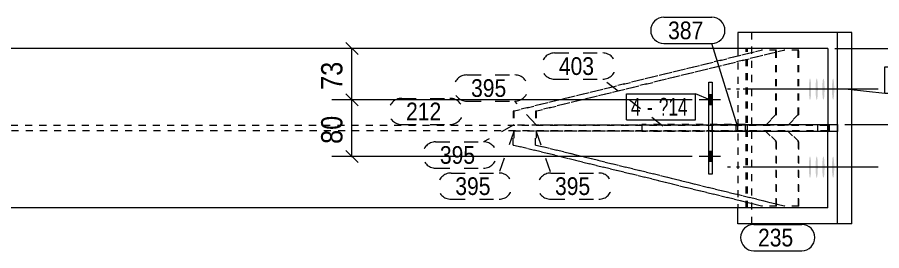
# Model space of a CAD drawing. Header units: millimetres. Extents: x 2 to 1174, y 1 to 825.
# Drawn here: x 807.9 to 929.7, y 522.2 to 555.2 of the extents above; entities that cross this region are included whole.
import ezdxf

# ---------------------------------------------------------------- set-up
doc = ezdxf.new("R2010")
doc.units = ezdxf.units.MM
for name, pattern in [('XKITLINE00', [0]), ('XKITLINE01', [4, 1, -1, 1, -1]), ('XKITLINE02', [4, 2, -2])]:
    doc.linetypes.add(name, pattern=pattern)
for name, color, linetype, lineweight in [('Bolt', 3, 'Continuous', 0), ('BoltMark', 7, 'Continuous', 0), ('Dimensions', 7, 'Continuous', 0), ('Part', 2, 'Continuous', 0), ('PartMark', 7, 'Continuous', 0)]:
    doc.layers.add(name, color=color, linetype=linetype, lineweight=lineweight)
doc.styles.add('ARIAL', font='ARIAL.TTF')
doc.styles.add('ARIAL_NARROW', font='ARIALN.TTF')

# ---------------------------------------------------------------- blocks, each defined once
blk = doc.blocks.new('*A109')
at = {"layer": 'Part', "color": 2, "linetype": 'XKITLINE00', "lineweight": 0}
for p, q in [((905.31, 546.02), (905.81, 546.02)), ((905.31, 533.02), (905.31, 546.02)), ((905.81, 546.02), (905.81, 533.02)), ((905.81, 533.02), (905.31, 533.02))]:
    blk.add_line(p, q, dxfattribs=at)
blk = doc.blocks.new('*A110')
at = {"layer": 'Part', "color": 2, "linetype": 'XKITLINE00', "lineweight": 0}
for p, q in [((905.81, 540.02), (923.47, 540.02)), ((923.47, 540.02), (923.47, 539.02)), ((923.47, 539.02), (905.81, 539.02))]:
    blk.add_line(p, q, dxfattribs=at)
at = {"layer": 'Part', "color": 7, "linetype": 'XKITLINE01', "lineweight": 0}
for p, q in [((905.81, 539.02), (905.81, 540.02)), ((905.81, 540.02), (905.81, 539.02)), ((920.68, 539.02), (920.68, 540.02)), ((922.34, 539.02), (922.34, 540.02))]:
    blk.add_line(p, q, dxfattribs=at)
blk = doc.blocks.new('*A126')
at = {"layer": 'Part', "color": 7, "linetype": 'XKITLINE01', "lineweight": 0}
for p, q in [((910.77, 550.77), (522.99, 550.77)), ((910.6, 528.27), (910.6, 550.77)), ((910.77, 528.27), (910.77, 550.77)), ((910.77, 528.27), (522.99, 528.27))]:
    blk.add_line(p, q, dxfattribs=at)
blk = doc.blocks.new('*A127')
at = {"layer": 'Part', "color": 2, "linetype": 'XKITLINE00', "lineweight": 0}
for p, q in [((922.08, 550.77), (522.99, 550.77)), ((922.08, 550.77), (922.08, 540.02)), ((922.08, 528.27), (922.08, 539.02)), ((922.08, 528.27), (522.99, 528.27))]:
    blk.add_line(p, q, dxfattribs=at)
at = {"layer": 'Part', "color": 7, "linetype": 'XKITLINE01', "lineweight": 0}
blk.add_line((922.08, 539.02), (922.08, 540.02), dxfattribs=at)
blk = doc.blocks.new('*A128')
at = {"layer": 'Part', "color": 7, "linetype": 'XKITLINE01', "lineweight": 0}
for p, q in [((880.91, 541.92), (915.92, 550.52)), ((916.02, 550.52), (881.02, 541.92)), ((918.01, 550.52), (915.92, 550.52)), ((917.91, 541.42), (917.91, 550.52)), ((918.01, 541.42), (918.01, 550.52)), ((881.02, 541.92), (880.91, 541.92)), ((880.91, 541.92), (880.91, 539.92)), ((881.02, 541.92), (881.02, 539.92)), ((917.91, 541.42), (916.42, 539.92)), ((916.52, 539.92), (918.01, 541.42)), ((918.01, 541.42), (917.91, 541.42)), ((916.52, 539.92), (880.91, 539.92))]:
    blk.add_line(p, q, dxfattribs=at)
blk = doc.blocks.new('*A129')
at = {"layer": 'Part', "color": 7, "linetype": 'XKITLINE01', "lineweight": 0}
for p, q in [((877.77, 541.92), (912.77, 550.52)), ((912.88, 550.52), (877.87, 541.92)), ((914.87, 550.52), (912.77, 550.52)), ((914.76, 541.42), (914.76, 550.52)), ((914.87, 541.42), (914.87, 550.52)), ((877.87, 541.92), (877.77, 541.92)), ((877.77, 541.92), (877.77, 539.92)), ((877.87, 541.92), (877.87, 539.92)), ((914.76, 541.42), (913.27, 539.92)), ((913.37, 539.92), (914.87, 541.42)), ((914.87, 541.42), (914.76, 541.42)), ((913.37, 539.92), (877.77, 539.92))]:
    blk.add_line(p, q, dxfattribs=at)
blk = doc.blocks.new('*A130')
at = {"layer": 'Part', "color": 7, "linetype": 'XKITLINE01', "lineweight": 0}
for p, q in [((880.91, 537.12), (880.91, 539.12)), ((880.91, 539.12), (916.52, 539.12)), ((881.02, 539.12), (881.02, 537.12)), ((916.42, 539.12), (917.91, 537.62)), ((918.01, 537.62), (916.52, 539.12)), ((915.92, 528.52), (880.91, 537.12)), ((880.91, 537.12), (881.02, 537.12)), ((881.02, 537.12), (916.02, 528.52)), ((917.91, 537.62), (917.91, 528.52)), ((917.91, 537.62), (918.01, 537.62)), ((918.01, 528.52), (918.01, 537.62)), ((918.01, 528.52), (915.92, 528.52))]:
    blk.add_line(p, q, dxfattribs=at)
blk = doc.blocks.new('*A131')
at = {"layer": 'Part', "color": 7, "linetype": 'XKITLINE01', "lineweight": 0}
for p, q in [((877.77, 537.12), (877.77, 539.12)), ((877.77, 539.12), (913.37, 539.12)), ((877.87, 539.12), (877.87, 537.12)), ((913.27, 539.12), (914.76, 537.62)), ((914.87, 537.62), (913.37, 539.12)), ((912.77, 528.52), (877.77, 537.12)), ((877.77, 537.12), (877.87, 537.12)), ((877.87, 537.12), (912.88, 528.52)), ((914.76, 537.62), (914.76, 528.52)), ((914.76, 537.62), (914.87, 537.62)), ((914.87, 528.52), (914.87, 537.62)), ((914.87, 528.52), (912.77, 528.52))]:
    blk.add_line(p, q, dxfattribs=at)
blk = doc.blocks.new('*A132')
at = {"layer": 'Part', "color": 7, "linetype": 'XKITLINE01', "lineweight": 0}
for p, q in [((910.51, 540.02), (895.9, 540.02)), ((895.9, 540.02), (895.9, 539.02)), ((909.19, 539.02), (909.19, 540.02)), ((909.41, 539.02), (909.41, 540.02)), ((910.51, 539.02), (910.51, 540.02)), ((910.51, 539.02), (895.9, 539.02))]:
    blk.add_line(p, q, dxfattribs=at)
blk = doc.blocks.new('*A138')
at = {"layer": 'Part', "color": 7, "linetype": 'XKITLINE01', "lineweight": 0}
for p, q in [((522.99, 539.92), (922.08, 539.92)), ((910.77, 539.12), (910.77, 539.92)), ((922.08, 539.92), (922.08, 539.12)), ((922.08, 539.12), (522.99, 539.12))]:
    blk.add_line(p, q, dxfattribs=at)
blk = doc.blocks.new('*A139')
at = {"layer": 'Part', "color": 2, "linetype": 'XKITLINE00', "lineweight": 0}
for p, q in [((909.41, 553.02), (909.41, 550.77)), ((923.47, 553.02), (909.41, 553.02)), ((925.46, 553.02), (923.47, 553.02)), ((923.47, 526.02), (923.47, 553.02)), ((925.46, 526.02), (925.46, 553.02)), ((909.41, 526.02), (909.41, 528.27)), ((925.46, 526.02), (909.41, 526.02))]:
    blk.add_line(p, q, dxfattribs=at)
at = {"layer": 'Part', "color": 7, "linetype": 'XKITLINE01', "lineweight": 0}
for p, q in [((911.4, 526.02), (911.4, 553.02)), ((909.41, 550.77), (909.41, 528.27))]:
    blk.add_line(p, q, dxfattribs=at)
blk = doc.blocks.new('*A164')
at = {"layer": 'Bolt'}
for points in [[(905.31, 544.22), (905.81, 544.22), (905.81, 542.82), (905.31, 542.82)], [(905.31, 544.22), (905.81, 544.22), (905.81, 542.82), (905.31, 542.82)], [(905.31, 536.22), (905.81, 536.22), (905.81, 534.82), (905.31, 534.82)], [(905.31, 536.22), (905.81, 536.22), (905.81, 534.82), (905.31, 534.82)]]:
    blk.add_hatch(color=3, dxfattribs=at).paths.add_polyline_path(points, flags=17)
at = {"layer": 'Bolt', "color": 3, "linetype": 'XKITLINE00', "lineweight": 0}
for p, q in [((906.97, 543.52), (903.97, 543.52)), ((906.97, 543.52), (903.97, 543.52)), ((905.81, 544.22), (905.31, 544.22)), ((905.81, 544.22), (905.31, 544.22)), ((905.81, 542.82), (905.31, 542.82)), ((905.81, 542.82), (905.31, 542.82)), ((905.81, 536.22), (905.31, 536.22)), ((905.81, 536.22), (905.31, 536.22)), ((906.97, 535.52), (903.97, 535.52)), ((906.97, 535.52), (903.97, 535.52)), ((905.81, 534.82), (905.31, 534.82)), ((905.81, 534.82), (905.31, 534.82))]:
    blk.add_line(p, q, dxfattribs=at)
blk = doc.blocks.new('*A170')
at = {"layer": 'Bolt'}
for points in [[(919.74, 544.98), (919.74, 544.94), (919.74, 544.9), (919.74, 544.87), (919.74, 544.83), (919.74, 544.79), (919.74, 544.76), (919.74, 544.72), (919.74, 544.69), (919.74, 544.65), (919.74, 544.62), (919.74, 544.58), (919.73, 544.54), (919.73, 544.51), (919.73, 544.48), (919.73, 544.44), (919.73, 544.41), (919.73, 544.37), (919.73, 544.34), (919.72, 544.31), (919.72, 544.28), (919.72, 544.24), (919.72, 544.21), (919.72, 544.18), (919.71, 544.15), (919.71, 544.12), (919.71, 544.09), (919.71, 544.06), (919.7, 544.04), (919.7, 544.01), (919.7, 543.98), (919.7, 543.95), (919.69, 543.93), (919.69, 543.9), (919.69, 543.88), (919.69, 543.86), (919.68, 543.83), (919.68, 543.81), (919.68, 543.79), (919.67, 543.77), (919.67, 543.75), (919.67, 543.73), (919.66, 543.71), (919.66, 543.69), (919.66, 543.68), (919.65, 543.66), (919.65, 543.64), (919.65, 543.63), (919.64, 543.62), (919.64, 543.6), (919.63, 543.59), (919.63, 543.58), (919.63, 543.57), (919.62, 543.56), (919.62, 543.55), (919.62, 543.54), (919.61, 543.54), (919.61, 543.53), (919.6, 543.53), (919.6, 543.52), (919.6, 543.52), (919.59, 543.52), (919.59, 543.52), (919.59, 543.52), (919.58, 543.52), (919.58, 543.52), (919.57, 543.52), (919.57, 543.52), (919.57, 543.53), (919.56, 543.53), (919.56, 543.54), (919.55, 543.54), (919.55, 543.55), (919.55, 543.56), (919.54, 543.57), (919.54, 543.58), (919.54, 543.59), (919.53, 543.6), (919.53, 543.62), (919.53, 543.63), (919.52, 543.64), (919.52, 543.66), (919.51, 543.68), (919.51, 543.69), (919.51, 543.71), (919.5, 543.73), (919.5, 543.75), (919.5, 543.77), (919.49, 543.79), (919.49, 543.81), (919.49, 543.83), (919.49, 543.86), (919.48, 543.88), (919.48, 543.9), (919.48, 543.93), (919.47, 543.95), (919.47, 543.98), (919.47, 544.01), (919.47, 544.04), (919.46, 544.06), (919.46, 544.09), (919.46, 544.12), (919.46, 544.15), (919.45, 544.18), (919.45, 544.21), (919.45, 544.24), (919.45, 544.28), (919.45, 544.31), (919.44, 544.34), (919.44, 544.37), (919.44, 544.41), (919.44, 544.44), (919.44, 544.48), (919.44, 544.51), (919.44, 544.54), (919.43, 544.58), (919.43, 544.62), (919.43, 544.65), (919.43, 544.69), (919.43, 544.72), (919.43, 544.76), (919.43, 544.79), (919.43, 544.83), (919.43, 544.87), (919.43, 544.9), (919.43, 544.94), (919.43, 544.98), (919.43, 545.02), (919.43, 545.05), (919.43, 545.09), (919.43, 545.13), (919.43, 545.16), (919.43, 545.2), (919.43, 545.24), (919.43, 545.27), (919.43, 545.31), (919.43, 545.34), (919.43, 545.38), (919.43, 545.42), (919.43, 545.45), (919.44, 545.49), (919.44, 545.52), (919.44, 545.55), (919.44, 545.59), (919.44, 545.62), (919.44, 545.66), (919.44, 545.69), (919.45, 545.72), (919.45, 545.75), (919.45, 545.79), (919.45, 545.82), (919.45, 545.85), (919.46, 545.88), (919.46, 545.91), (919.46, 545.94), (919.46, 545.97), (919.47, 545.99), (919.47, 546.02), (919.47, 546.05), (919.47, 546.08), (919.48, 546.1), (919.48, 546.13), (919.48, 546.15), (919.49, 546.17), (919.49, 546.2), (919.49, 546.22), (919.49, 546.24), (919.5, 546.26), (919.5, 546.28), (919.5, 546.3), (919.51, 546.32), (919.51, 546.34), (919.51, 546.35), (919.52, 546.37), (919.52, 546.39), (919.53, 546.4), (919.53, 546.41), (919.53, 546.43), (919.54, 546.44), (919.54, 546.45), (919.54, 546.46), (919.55, 546.47), (919.55, 546.48), (919.55, 546.49), (919.56, 546.49), (919.56, 546.5), (919.57, 546.5), (919.57, 546.51), (919.57, 546.51), (919.58, 546.51), (919.58, 546.51), (919.59, 546.52), (919.59, 546.51), (919.59, 546.51), (919.6, 546.51), (919.6, 546.51), (919.6, 546.5), (919.61, 546.5), (919.61, 546.49), (919.62, 546.49), (919.62, 546.48), (919.62, 546.47), (919.63, 546.46), (919.63, 546.45), (919.63, 546.44), (919.64, 546.43), (919.64, 546.41), (919.65, 546.4), (919.65, 546.39), (919.65, 546.37), (919.66, 546.35), (919.66, 546.34), (919.66, 546.32), (919.67, 546.3), (919.67, 546.28), (919.67, 546.26), (919.68, 546.24), (919.68, 546.22), (919.68, 546.2), (919.69, 546.17), (919.69, 546.15), (919.69, 546.13), (919.69, 546.1), (919.7, 546.08), (919.7, 546.05), (919.7, 546.02), (919.7, 545.99), (919.71, 545.97), (919.71, 545.94), (919.71, 545.91), (919.71, 545.88), (919.72, 545.85), (919.72, 545.82), (919.72, 545.79), (919.72, 545.75), (919.72, 545.72), (919.73, 545.69), (919.73, 545.66), (919.73, 545.62), (919.73, 545.59), (919.73, 545.55), (919.73, 545.52), (919.73, 545.49), (919.74, 545.45), (919.74, 545.42), (919.74, 545.38), (919.74, 545.34), (919.74, 545.31), (919.74, 545.27), (919.74, 545.24), (919.74, 545.2), (919.74, 545.16), (919.74, 545.13), (919.74, 545.09), (919.74, 545.05), (919.74, 545.02)], [(920.69, 544.98), (920.69, 544.94), (920.69, 544.9), (920.69, 544.87), (920.69, 544.83), (920.68, 544.79), (920.68, 544.76), (920.68, 544.72), (920.68, 544.69), (920.68, 544.65), (920.68, 544.62), (920.68, 544.58), (920.68, 544.54), (920.68, 544.51), (920.68, 544.48), (920.67, 544.44), (920.67, 544.41), (920.67, 544.37), (920.67, 544.34), (920.67, 544.31), (920.67, 544.28), (920.66, 544.24), (920.66, 544.21), (920.66, 544.18), (920.66, 544.15), (920.66, 544.12), (920.65, 544.09), (920.65, 544.06), (920.65, 544.04), (920.65, 544.01), (920.64, 543.98), (920.64, 543.95), (920.64, 543.93), (920.63, 543.9), (920.63, 543.88), (920.63, 543.86), (920.63, 543.83), (920.62, 543.81), (920.62, 543.79), (920.62, 543.77), (920.61, 543.75), (920.61, 543.73), (920.61, 543.71), (920.6, 543.69), (920.6, 543.68), (920.6, 543.66), (920.59, 543.64), (920.59, 543.63), (920.59, 543.62), (920.58, 543.6), (920.58, 543.59), (920.58, 543.58), (920.57, 543.57), (920.57, 543.56), (920.56, 543.55), (920.56, 543.54), (920.56, 543.54), (920.55, 543.53), (920.55, 543.53), (920.54, 543.52), (920.54, 543.52), (920.54, 543.52), (920.53, 543.52), (920.53, 543.52), (920.53, 543.52), (920.52, 543.52), (920.52, 543.52), (920.51, 543.52), (920.51, 543.53), (920.51, 543.53), (920.5, 543.54), (920.5, 543.54), (920.49, 543.55), (920.49, 543.56), (920.49, 543.57), (920.48, 543.58), (920.48, 543.59), (920.48, 543.6), (920.47, 543.62), (920.47, 543.63), (920.47, 543.64), (920.46, 543.66), (920.46, 543.68), (920.46, 543.69), (920.45, 543.71), (920.45, 543.73), (920.45, 543.75), (920.44, 543.77), (920.44, 543.79), (920.44, 543.81), (920.43, 543.83), (920.43, 543.86), (920.43, 543.88), (920.42, 543.9), (920.42, 543.93), (920.42, 543.95), (920.42, 543.98), (920.41, 544.01), (920.41, 544.04), (920.41, 544.06), (920.41, 544.09), (920.4, 544.12), (920.4, 544.15), (920.4, 544.18), (920.4, 544.21), (920.39, 544.24), (920.39, 544.28), (920.39, 544.31), (920.39, 544.34), (920.39, 544.37), (920.39, 544.41), (920.38, 544.44), (920.38, 544.48), (920.38, 544.51), (920.38, 544.54), (920.38, 544.58), (920.38, 544.62), (920.38, 544.65), (920.38, 544.69), (920.38, 544.72), (920.37, 544.76), (920.37, 544.79), (920.37, 544.83), (920.37, 544.87), (920.37, 544.9), (920.37, 544.94), (920.37, 544.98), (920.37, 545.02), (920.37, 545.05), (920.37, 545.09), (920.37, 545.13), (920.37, 545.16), (920.37, 545.2), (920.37, 545.24), (920.37, 545.27), (920.38, 545.31), (920.38, 545.34), (920.38, 545.38), (920.38, 545.42), (920.38, 545.45), (920.38, 545.49), (920.38, 545.52), (920.38, 545.55), (920.38, 545.59), (920.39, 545.62), (920.39, 545.66), (920.39, 545.69), (920.39, 545.72), (920.39, 545.75), (920.39, 545.79), (920.4, 545.82), (920.4, 545.85), (920.4, 545.88), (920.4, 545.91), (920.41, 545.94), (920.41, 545.97), (920.41, 545.99), (920.41, 546.02), (920.42, 546.05), (920.42, 546.08), (920.42, 546.1), (920.42, 546.13), (920.43, 546.15), (920.43, 546.17), (920.43, 546.2), (920.44, 546.22), (920.44, 546.24), (920.44, 546.26), (920.45, 546.28), (920.45, 546.3), (920.45, 546.32), (920.46, 546.34), (920.46, 546.35), (920.46, 546.37), (920.47, 546.39), (920.47, 546.4), (920.47, 546.41), (920.48, 546.43), (920.48, 546.44), (920.48, 546.45), (920.49, 546.46), (920.49, 546.47), (920.49, 546.48), (920.5, 546.49), (920.5, 546.49), (920.51, 546.5), (920.51, 546.5), (920.51, 546.51), (920.52, 546.51), (920.52, 546.51), (920.53, 546.51), (920.53, 546.52), (920.53, 546.51), (920.54, 546.51), (920.54, 546.51), (920.54, 546.51), (920.55, 546.5), (920.55, 546.5), (920.56, 546.49), (920.56, 546.49), (920.56, 546.48), (920.57, 546.47), (920.57, 546.46), (920.58, 546.45), (920.58, 546.44), (920.58, 546.43), (920.59, 546.41), (920.59, 546.4), (920.59, 546.39), (920.6, 546.37), (920.6, 546.35), (920.6, 546.34), (920.61, 546.32), (920.61, 546.3), (920.61, 546.28), (920.62, 546.26), (920.62, 546.24), (920.62, 546.22), (920.63, 546.2), (920.63, 546.17), (920.63, 546.15), (920.63, 546.13), (920.64, 546.1), (920.64, 546.08), (920.64, 546.05), (920.65, 546.02), (920.65, 545.99), (920.65, 545.97), (920.65, 545.94), (920.66, 545.91), (920.66, 545.88), (920.66, 545.85), (920.66, 545.82), (920.66, 545.79), (920.67, 545.75), (920.67, 545.72), (920.67, 545.69), (920.67, 545.66), (920.67, 545.62), (920.67, 545.59), (920.68, 545.55), (920.68, 545.52), (920.68, 545.49), (920.68, 545.45), (920.68, 545.42), (920.68, 545.38), (920.68, 545.34), (920.68, 545.31), (920.68, 545.27), (920.68, 545.24), (920.69, 545.2), (920.69, 545.16), (920.69, 545.13), (920.69, 545.09), (920.69, 545.05), (920.69, 545.02)], [(921.63, 544.98), (921.63, 544.94), (921.63, 544.9), (921.63, 544.87), (921.63, 544.83), (921.63, 544.79), (921.63, 544.76), (921.63, 544.72), (921.63, 544.69), (921.63, 544.65), (921.63, 544.62), (921.62, 544.58), (921.62, 544.54), (921.62, 544.51), (921.62, 544.48), (921.62, 544.44), (921.62, 544.41), (921.62, 544.37), (921.61, 544.34), (921.61, 544.31), (921.61, 544.28), (921.61, 544.24), (921.61, 544.21), (921.6, 544.18), (921.6, 544.15), (921.6, 544.12), (921.6, 544.09), (921.6, 544.06), (921.59, 544.04), (921.59, 544.01), (921.59, 543.98), (921.58, 543.95), (921.58, 543.93), (921.58, 543.9), (921.58, 543.88), (921.57, 543.86), (921.57, 543.83), (921.57, 543.81), (921.56, 543.79), (921.56, 543.77), (921.56, 543.75), (921.55, 543.73), (921.55, 543.71), (921.55, 543.69), (921.54, 543.68), (921.54, 543.66), (921.54, 543.64), (921.53, 543.63), (921.53, 543.62), (921.53, 543.6), (921.52, 543.59), (921.52, 543.58), (921.52, 543.57), (921.51, 543.56), (921.51, 543.55), (921.5, 543.54), (921.5, 543.54), (921.5, 543.53), (921.49, 543.53), (921.49, 543.52), (921.48, 543.52), (921.48, 543.52), (921.48, 543.52), (921.47, 543.52), (921.47, 543.52), (921.47, 543.52), (921.46, 543.52), (921.46, 543.52), (921.45, 543.53), (921.45, 543.53), (921.45, 543.54), (921.44, 543.54), (921.44, 543.55), (921.44, 543.56), (921.43, 543.57), (921.43, 543.58), (921.42, 543.59), (921.42, 543.6), (921.42, 543.62), (921.41, 543.63), (921.41, 543.64), (921.41, 543.66), (921.4, 543.68), (921.4, 543.69), (921.4, 543.71), (921.39, 543.73), (921.39, 543.75), (921.39, 543.77), (921.38, 543.79), (921.38, 543.81), (921.38, 543.83), (921.37, 543.86), (921.37, 543.88), (921.37, 543.9), (921.36, 543.93), (921.36, 543.95), (921.36, 543.98), (921.36, 544.01), (921.35, 544.04), (921.35, 544.06), (921.35, 544.09), (921.35, 544.12), (921.34, 544.15), (921.34, 544.18), (921.34, 544.21), (921.34, 544.24), (921.34, 544.28), (921.33, 544.31), (921.33, 544.34), (921.33, 544.37), (921.33, 544.41), (921.33, 544.44), (921.33, 544.48), (921.33, 544.51), (921.32, 544.54), (921.32, 544.58), (921.32, 544.62), (921.32, 544.65), (921.32, 544.69), (921.32, 544.72), (921.32, 544.76), (921.32, 544.79), (921.32, 544.83), (921.32, 544.87), (921.32, 544.9), (921.32, 544.94), (921.32, 544.98), (921.32, 545.02), (921.32, 545.05), (921.32, 545.09), (921.32, 545.13), (921.32, 545.16), (921.32, 545.2), (921.32, 545.24), (921.32, 545.27), (921.32, 545.31), (921.32, 545.34), (921.32, 545.38), (921.32, 545.42), (921.32, 545.45), (921.32, 545.49), (921.33, 545.52), (921.33, 545.55), (921.33, 545.59), (921.33, 545.62), (921.33, 545.66), (921.33, 545.69), (921.33, 545.72), (921.34, 545.75), (921.34, 545.79), (921.34, 545.82), (921.34, 545.85), (921.34, 545.88), (921.35, 545.91), (921.35, 545.94), (921.35, 545.97), (921.35, 545.99), (921.36, 546.02), (921.36, 546.05), (921.36, 546.08), (921.36, 546.1), (921.37, 546.13), (921.37, 546.15), (921.37, 546.17), (921.38, 546.2), (921.38, 546.22), (921.38, 546.24), (921.39, 546.26), (921.39, 546.28), (921.39, 546.3), (921.4, 546.32), (921.4, 546.34), (921.4, 546.35), (921.41, 546.37), (921.41, 546.39), (921.41, 546.4), (921.42, 546.41), (921.42, 546.43), (921.42, 546.44), (921.43, 546.45), (921.43, 546.46), (921.44, 546.47), (921.44, 546.48), (921.44, 546.49), (921.45, 546.49), (921.45, 546.5), (921.45, 546.5), (921.46, 546.51), (921.46, 546.51), (921.47, 546.51), (921.47, 546.51), (921.47, 546.52), (921.48, 546.51), (921.48, 546.51), (921.48, 546.51), (921.49, 546.51), (921.49, 546.5), (921.5, 546.5), (921.5, 546.49), (921.5, 546.49), (921.51, 546.48), (921.51, 546.47), (921.52, 546.46), (921.52, 546.45), (921.52, 546.44), (921.53, 546.43), (921.53, 546.41), (921.53, 546.4), (921.54, 546.39), (921.54, 546.37), (921.54, 546.35), (921.55, 546.34), (921.55, 546.32), (921.55, 546.3), (921.56, 546.28), (921.56, 546.26), (921.56, 546.24), (921.57, 546.22), (921.57, 546.2), (921.57, 546.17), (921.58, 546.15), (921.58, 546.13), (921.58, 546.1), (921.58, 546.08), (921.59, 546.05), (921.59, 546.02), (921.59, 545.99), (921.6, 545.97), (921.6, 545.94), (921.6, 545.91), (921.6, 545.88), (921.6, 545.85), (921.61, 545.82), (921.61, 545.79), (921.61, 545.75), (921.61, 545.72), (921.61, 545.69), (921.62, 545.66), (921.62, 545.62), (921.62, 545.59), (921.62, 545.55), (921.62, 545.52), (921.62, 545.49), (921.62, 545.45), (921.63, 545.42), (921.63, 545.38), (921.63, 545.34), (921.63, 545.31), (921.63, 545.27), (921.63, 545.24), (921.63, 545.2), (921.63, 545.16), (921.63, 545.13), (921.63, 545.09), (921.63, 545.05), (921.63, 545.02)], [(922.99, 544.98), (922.99, 544.94), (922.99, 544.9), (922.99, 544.87), (922.99, 544.83), (922.99, 544.79), (922.99, 544.76), (922.99, 544.72), (922.99, 544.69), (922.99, 544.65), (922.99, 544.62), (922.99, 544.58), (922.99, 544.54), (922.99, 544.51), (922.98, 544.48), (922.98, 544.44), (922.98, 544.41), (922.98, 544.37), (922.98, 544.34), (922.98, 544.31), (922.97, 544.28), (922.97, 544.24), (922.97, 544.21), (922.97, 544.18), (922.97, 544.15), (922.96, 544.12), (922.96, 544.09), (922.96, 544.06), (922.96, 544.04), (922.95, 544.01), (922.95, 543.98), (922.95, 543.95), (922.95, 543.93), (922.94, 543.9), (922.94, 543.88), (922.94, 543.86), (922.93, 543.83), (922.93, 543.81), (922.93, 543.79), (922.92, 543.77), (922.92, 543.75), (922.92, 543.73), (922.91, 543.71), (922.91, 543.69), (922.91, 543.68), (922.9, 543.66), (922.9, 543.64), (922.9, 543.63), (922.89, 543.62), (922.89, 543.6), (922.89, 543.59), (922.88, 543.58), (922.88, 543.57), (922.88, 543.56), (922.87, 543.55), (922.87, 543.54), (922.86, 543.54), (922.86, 543.53), (922.86, 543.53), (922.85, 543.52), (922.85, 543.52), (922.84, 543.52), (922.84, 543.52), (922.84, 543.52), (922.83, 543.52), (922.83, 543.52), (922.83, 543.52), (922.82, 543.52), (922.82, 543.53), (922.81, 543.53), (922.81, 543.54), (922.81, 543.54), (922.8, 543.55), (922.8, 543.56), (922.8, 543.57), (922.79, 543.58), (922.79, 543.59), (922.78, 543.6), (922.78, 543.62), (922.78, 543.63), (922.77, 543.64), (922.77, 543.66), (922.77, 543.68), (922.76, 543.69), (922.76, 543.71), (922.76, 543.73), (922.75, 543.75), (922.75, 543.77), (922.75, 543.79), (922.74, 543.81), (922.74, 543.83), (922.74, 543.86), (922.73, 543.88), (922.73, 543.9), (922.73, 543.93), (922.73, 543.95), (922.72, 543.98), (922.72, 544.01), (922.72, 544.04), (922.72, 544.06), (922.71, 544.09), (922.71, 544.12), (922.71, 544.15), (922.71, 544.18), (922.7, 544.21), (922.7, 544.24), (922.7, 544.28), (922.7, 544.31), (922.7, 544.34), (922.69, 544.37), (922.69, 544.41), (922.69, 544.44), (922.69, 544.48), (922.69, 544.51), (922.69, 544.54), (922.69, 544.58), (922.69, 544.62), (922.68, 544.65), (922.68, 544.69), (922.68, 544.72), (922.68, 544.76), (922.68, 544.79), (922.68, 544.83), (922.68, 544.87), (922.68, 544.9), (922.68, 544.94), (922.68, 544.98), (922.68, 545.02), (922.68, 545.05), (922.68, 545.09), (922.68, 545.13), (922.68, 545.16), (922.68, 545.2), (922.68, 545.24), (922.68, 545.27), (922.68, 545.31), (922.68, 545.34), (922.68, 545.38), (922.69, 545.42), (922.69, 545.45), (922.69, 545.49), (922.69, 545.52), (922.69, 545.55), (922.69, 545.59), (922.69, 545.62), (922.69, 545.66), (922.7, 545.69), (922.7, 545.72), (922.7, 545.75), (922.7, 545.79), (922.7, 545.82), (922.71, 545.85), (922.71, 545.88), (922.71, 545.91), (922.71, 545.94), (922.72, 545.97), (922.72, 545.99), (922.72, 546.02), (922.72, 546.05), (922.73, 546.08), (922.73, 546.1), (922.73, 546.13), (922.73, 546.15), (922.74, 546.17), (922.74, 546.2), (922.74, 546.22), (922.75, 546.24), (922.75, 546.26), (922.75, 546.28), (922.76, 546.3), (922.76, 546.32), (922.76, 546.34), (922.77, 546.35), (922.77, 546.37), (922.77, 546.39), (922.78, 546.4), (922.78, 546.41), (922.78, 546.43), (922.79, 546.44), (922.79, 546.45), (922.8, 546.46), (922.8, 546.47), (922.8, 546.48), (922.81, 546.49), (922.81, 546.49), (922.81, 546.5), (922.82, 546.5), (922.82, 546.51), (922.83, 546.51), (922.83, 546.51), (922.83, 546.51), (922.84, 546.52), (922.84, 546.51), (922.84, 546.51), (922.85, 546.51), (922.85, 546.51), (922.86, 546.5), (922.86, 546.5), (922.86, 546.49), (922.87, 546.49), (922.87, 546.48), (922.88, 546.47), (922.88, 546.46), (922.88, 546.45), (922.89, 546.44), (922.89, 546.43), (922.89, 546.41), (922.9, 546.4), (922.9, 546.39), (922.9, 546.37), (922.91, 546.35), (922.91, 546.34), (922.91, 546.32), (922.92, 546.3), (922.92, 546.28), (922.92, 546.26), (922.93, 546.24), (922.93, 546.22), (922.93, 546.2), (922.94, 546.17), (922.94, 546.15), (922.94, 546.13), (922.95, 546.1), (922.95, 546.08), (922.95, 546.05), (922.95, 546.02), (922.96, 545.99), (922.96, 545.97), (922.96, 545.94), (922.96, 545.91), (922.97, 545.88), (922.97, 545.85), (922.97, 545.82), (922.97, 545.79), (922.97, 545.75), (922.98, 545.72), (922.98, 545.69), (922.98, 545.66), (922.98, 545.62), (922.98, 545.59), (922.98, 545.55), (922.99, 545.52), (922.99, 545.49), (922.99, 545.45), (922.99, 545.42), (922.99, 545.38), (922.99, 545.34), (922.99, 545.31), (922.99, 545.27), (922.99, 545.24), (922.99, 545.2), (922.99, 545.16), (922.99, 545.13), (922.99, 545.09), (922.99, 545.05), (922.99, 545.02)], [(919.74, 533.98), (919.74, 533.94), (919.74, 533.9), (919.74, 533.87), (919.74, 533.83), (919.74, 533.79), (919.74, 533.76), (919.74, 533.72), (919.74, 533.69), (919.74, 533.65), (919.74, 533.62), (919.74, 533.58), (919.73, 533.54), (919.73, 533.51), (919.73, 533.48), (919.73, 533.44), (919.73, 533.41), (919.73, 533.37), (919.73, 533.34), (919.72, 533.31), (919.72, 533.28), (919.72, 533.24), (919.72, 533.21), (919.72, 533.18), (919.71, 533.15), (919.71, 533.12), (919.71, 533.09), (919.71, 533.06), (919.7, 533.04), (919.7, 533.01), (919.7, 532.98), (919.7, 532.95), (919.69, 532.93), (919.69, 532.9), (919.69, 532.88), (919.69, 532.86), (919.68, 532.83), (919.68, 532.81), (919.68, 532.79), (919.67, 532.77), (919.67, 532.75), (919.67, 532.73), (919.66, 532.71), (919.66, 532.69), (919.66, 532.68), (919.65, 532.66), (919.65, 532.64), (919.65, 532.63), (919.64, 532.62), (919.64, 532.6), (919.63, 532.59), (919.63, 532.58), (919.63, 532.57), (919.62, 532.56), (919.62, 532.55), (919.62, 532.54), (919.61, 532.54), (919.61, 532.53), (919.6, 532.53), (919.6, 532.52), (919.6, 532.52), (919.59, 532.52), (919.59, 532.52), (919.59, 532.52), (919.58, 532.52), (919.58, 532.52), (919.57, 532.52), (919.57, 532.52), (919.57, 532.53), (919.56, 532.53), (919.56, 532.54), (919.55, 532.54), (919.55, 532.55), (919.55, 532.56), (919.54, 532.57), (919.54, 532.58), (919.54, 532.59), (919.53, 532.6), (919.53, 532.62), (919.53, 532.63), (919.52, 532.64), (919.52, 532.66), (919.51, 532.68), (919.51, 532.69), (919.51, 532.71), (919.5, 532.73), (919.5, 532.75), (919.5, 532.77), (919.49, 532.79), (919.49, 532.81), (919.49, 532.83), (919.49, 532.86), (919.48, 532.88), (919.48, 532.9), (919.48, 532.93), (919.47, 532.95), (919.47, 532.98), (919.47, 533.01), (919.47, 533.04), (919.46, 533.06), (919.46, 533.09), (919.46, 533.12), (919.46, 533.15), (919.45, 533.18), (919.45, 533.21), (919.45, 533.24), (919.45, 533.28), (919.45, 533.31), (919.44, 533.34), (919.44, 533.37), (919.44, 533.41), (919.44, 533.44), (919.44, 533.48), (919.44, 533.51), (919.44, 533.54), (919.43, 533.58), (919.43, 533.62), (919.43, 533.65), (919.43, 533.69), (919.43, 533.72), (919.43, 533.76), (919.43, 533.79), (919.43, 533.83), (919.43, 533.87), (919.43, 533.9), (919.43, 533.94), (919.43, 533.98), (919.43, 534.02), (919.43, 534.05), (919.43, 534.09), (919.43, 534.13), (919.43, 534.16), (919.43, 534.2), (919.43, 534.24), (919.43, 534.27), (919.43, 534.31), (919.43, 534.34), (919.43, 534.38), (919.43, 534.42), (919.43, 534.45), (919.44, 534.49), (919.44, 534.52), (919.44, 534.55), (919.44, 534.59), (919.44, 534.62), (919.44, 534.66), (919.44, 534.69), (919.45, 534.72), (919.45, 534.75), (919.45, 534.79), (919.45, 534.82), (919.45, 534.85), (919.46, 534.88), (919.46, 534.91), (919.46, 534.94), (919.46, 534.97), (919.47, 534.99), (919.47, 535.02), (919.47, 535.05), (919.47, 535.08), (919.48, 535.1), (919.48, 535.13), (919.48, 535.15), (919.49, 535.17), (919.49, 535.2), (919.49, 535.22), (919.49, 535.24), (919.5, 535.26), (919.5, 535.28), (919.5, 535.3), (919.51, 535.32), (919.51, 535.34), (919.51, 535.35), (919.52, 535.37), (919.52, 535.39), (919.53, 535.4), (919.53, 535.41), (919.53, 535.43), (919.54, 535.44), (919.54, 535.45), (919.54, 535.46), (919.55, 535.47), (919.55, 535.48), (919.55, 535.49), (919.56, 535.49), (919.56, 535.5), (919.57, 535.5), (919.57, 535.51), (919.57, 535.51), (919.58, 535.51), (919.58, 535.51), (919.59, 535.52), (919.59, 535.51), (919.59, 535.51), (919.6, 535.51), (919.6, 535.51), (919.6, 535.5), (919.61, 535.5), (919.61, 535.49), (919.62, 535.49), (919.62, 535.48), (919.62, 535.47), (919.63, 535.46), (919.63, 535.45), (919.63, 535.44), (919.64, 535.43), (919.64, 535.41), (919.65, 535.4), (919.65, 535.39), (919.65, 535.37), (919.66, 535.35), (919.66, 535.34), (919.66, 535.32), (919.67, 535.3), (919.67, 535.28), (919.67, 535.26), (919.68, 535.24), (919.68, 535.22), (919.68, 535.2), (919.69, 535.17), (919.69, 535.15), (919.69, 535.13), (919.69, 535.1), (919.7, 535.08), (919.7, 535.05), (919.7, 535.02), (919.7, 534.99), (919.71, 534.97), (919.71, 534.94), (919.71, 534.91), (919.71, 534.88), (919.72, 534.85), (919.72, 534.82), (919.72, 534.79), (919.72, 534.75), (919.72, 534.72), (919.73, 534.69), (919.73, 534.66), (919.73, 534.62), (919.73, 534.59), (919.73, 534.55), (919.73, 534.52), (919.73, 534.49), (919.74, 534.45), (919.74, 534.42), (919.74, 534.38), (919.74, 534.34), (919.74, 534.31), (919.74, 534.27), (919.74, 534.24), (919.74, 534.2), (919.74, 534.16), (919.74, 534.13), (919.74, 534.09), (919.74, 534.05), (919.74, 534.02)], [(920.69, 533.98), (920.69, 533.94), (920.69, 533.9), (920.69, 533.87), (920.69, 533.83), (920.68, 533.79), (920.68, 533.76), (920.68, 533.72), (920.68, 533.69), (920.68, 533.65), (920.68, 533.62), (920.68, 533.58), (920.68, 533.54), (920.68, 533.51), (920.68, 533.48), (920.67, 533.44), (920.67, 533.41), (920.67, 533.37), (920.67, 533.34), (920.67, 533.31), (920.67, 533.28), (920.66, 533.24), (920.66, 533.21), (920.66, 533.18), (920.66, 533.15), (920.66, 533.12), (920.65, 533.09), (920.65, 533.06), (920.65, 533.04), (920.65, 533.01), (920.64, 532.98), (920.64, 532.95), (920.64, 532.93), (920.63, 532.9), (920.63, 532.88), (920.63, 532.86), (920.63, 532.83), (920.62, 532.81), (920.62, 532.79), (920.62, 532.77), (920.61, 532.75), (920.61, 532.73), (920.61, 532.71), (920.6, 532.69), (920.6, 532.68), (920.6, 532.66), (920.59, 532.64), (920.59, 532.63), (920.59, 532.62), (920.58, 532.6), (920.58, 532.59), (920.58, 532.58), (920.57, 532.57), (920.57, 532.56), (920.56, 532.55), (920.56, 532.54), (920.56, 532.54), (920.55, 532.53), (920.55, 532.53), (920.54, 532.52), (920.54, 532.52), (920.54, 532.52), (920.53, 532.52), (920.53, 532.52), (920.53, 532.52), (920.52, 532.52), (920.52, 532.52), (920.51, 532.52), (920.51, 532.53), (920.51, 532.53), (920.5, 532.54), (920.5, 532.54), (920.49, 532.55), (920.49, 532.56), (920.49, 532.57), (920.48, 532.58), (920.48, 532.59), (920.48, 532.6), (920.47, 532.62), (920.47, 532.63), (920.47, 532.64), (920.46, 532.66), (920.46, 532.68), (920.46, 532.69), (920.45, 532.71), (920.45, 532.73), (920.45, 532.75), (920.44, 532.77), (920.44, 532.79), (920.44, 532.81), (920.43, 532.83), (920.43, 532.86), (920.43, 532.88), (920.42, 532.9), (920.42, 532.93), (920.42, 532.95), (920.42, 532.98), (920.41, 533.01), (920.41, 533.04), (920.41, 533.06), (920.41, 533.09), (920.4, 533.12), (920.4, 533.15), (920.4, 533.18), (920.4, 533.21), (920.39, 533.24), (920.39, 533.28), (920.39, 533.31), (920.39, 533.34), (920.39, 533.37), (920.39, 533.41), (920.38, 533.44), (920.38, 533.48), (920.38, 533.51), (920.38, 533.54), (920.38, 533.58), (920.38, 533.62), (920.38, 533.65), (920.38, 533.69), (920.38, 533.72), (920.37, 533.76), (920.37, 533.79), (920.37, 533.83), (920.37, 533.87), (920.37, 533.9), (920.37, 533.94), (920.37, 533.98), (920.37, 534.02), (920.37, 534.05), (920.37, 534.09), (920.37, 534.13), (920.37, 534.16), (920.37, 534.2), (920.37, 534.24), (920.37, 534.27), (920.38, 534.31), (920.38, 534.34), (920.38, 534.38), (920.38, 534.42), (920.38, 534.45), (920.38, 534.49), (920.38, 534.52), (920.38, 534.55), (920.38, 534.59), (920.39, 534.62), (920.39, 534.66), (920.39, 534.69), (920.39, 534.72), (920.39, 534.75), (920.39, 534.79), (920.4, 534.82), (920.4, 534.85), (920.4, 534.88), (920.4, 534.91), (920.41, 534.94), (920.41, 534.97), (920.41, 534.99), (920.41, 535.02), (920.42, 535.05), (920.42, 535.08), (920.42, 535.1), (920.42, 535.13), (920.43, 535.15), (920.43, 535.17), (920.43, 535.2), (920.44, 535.22), (920.44, 535.24), (920.44, 535.26), (920.45, 535.28), (920.45, 535.3), (920.45, 535.32), (920.46, 535.34), (920.46, 535.35), (920.46, 535.37), (920.47, 535.39), (920.47, 535.4), (920.47, 535.41), (920.48, 535.43), (920.48, 535.44), (920.48, 535.45), (920.49, 535.46), (920.49, 535.47), (920.49, 535.48), (920.5, 535.49), (920.5, 535.49), (920.51, 535.5), (920.51, 535.5), (920.51, 535.51), (920.52, 535.51), (920.52, 535.51), (920.53, 535.51), (920.53, 535.52), (920.53, 535.51), (920.54, 535.51), (920.54, 535.51), (920.54, 535.51), (920.55, 535.5), (920.55, 535.5), (920.56, 535.49), (920.56, 535.49), (920.56, 535.48), (920.57, 535.47), (920.57, 535.46), (920.58, 535.45), (920.58, 535.44), (920.58, 535.43), (920.59, 535.41), (920.59, 535.4), (920.59, 535.39), (920.6, 535.37), (920.6, 535.35), (920.6, 535.34), (920.61, 535.32), (920.61, 535.3), (920.61, 535.28), (920.62, 535.26), (920.62, 535.24), (920.62, 535.22), (920.63, 535.2), (920.63, 535.17), (920.63, 535.15), (920.63, 535.13), (920.64, 535.1), (920.64, 535.08), (920.64, 535.05), (920.65, 535.02), (920.65, 534.99), (920.65, 534.97), (920.65, 534.94), (920.66, 534.91), (920.66, 534.88), (920.66, 534.85), (920.66, 534.82), (920.66, 534.79), (920.67, 534.75), (920.67, 534.72), (920.67, 534.69), (920.67, 534.66), (920.67, 534.62), (920.67, 534.59), (920.68, 534.55), (920.68, 534.52), (920.68, 534.49), (920.68, 534.45), (920.68, 534.42), (920.68, 534.38), (920.68, 534.34), (920.68, 534.31), (920.68, 534.27), (920.68, 534.24), (920.69, 534.2), (920.69, 534.16), (920.69, 534.13), (920.69, 534.09), (920.69, 534.05), (920.69, 534.02)], [(921.63, 533.98), (921.63, 533.94), (921.63, 533.9), (921.63, 533.87), (921.63, 533.83), (921.63, 533.79), (921.63, 533.76), (921.63, 533.72), (921.63, 533.69), (921.63, 533.65), (921.63, 533.62), (921.62, 533.58), (921.62, 533.54), (921.62, 533.51), (921.62, 533.48), (921.62, 533.44), (921.62, 533.41), (921.62, 533.37), (921.61, 533.34), (921.61, 533.31), (921.61, 533.28), (921.61, 533.24), (921.61, 533.21), (921.6, 533.18), (921.6, 533.15), (921.6, 533.12), (921.6, 533.09), (921.6, 533.06), (921.59, 533.04), (921.59, 533.01), (921.59, 532.98), (921.58, 532.95), (921.58, 532.93), (921.58, 532.9), (921.58, 532.88), (921.57, 532.86), (921.57, 532.83), (921.57, 532.81), (921.56, 532.79), (921.56, 532.77), (921.56, 532.75), (921.55, 532.73), (921.55, 532.71), (921.55, 532.69), (921.54, 532.68), (921.54, 532.66), (921.54, 532.64), (921.53, 532.63), (921.53, 532.62), (921.53, 532.6), (921.52, 532.59), (921.52, 532.58), (921.52, 532.57), (921.51, 532.56), (921.51, 532.55), (921.5, 532.54), (921.5, 532.54), (921.5, 532.53), (921.49, 532.53), (921.49, 532.52), (921.48, 532.52), (921.48, 532.52), (921.48, 532.52), (921.47, 532.52), (921.47, 532.52), (921.47, 532.52), (921.46, 532.52), (921.46, 532.52), (921.45, 532.53), (921.45, 532.53), (921.45, 532.54), (921.44, 532.54), (921.44, 532.55), (921.44, 532.56), (921.43, 532.57), (921.43, 532.58), (921.42, 532.59), (921.42, 532.6), (921.42, 532.62), (921.41, 532.63), (921.41, 532.64), (921.41, 532.66), (921.4, 532.68), (921.4, 532.69), (921.4, 532.71), (921.39, 532.73), (921.39, 532.75), (921.39, 532.77), (921.38, 532.79), (921.38, 532.81), (921.38, 532.83), (921.37, 532.86), (921.37, 532.88), (921.37, 532.9), (921.36, 532.93), (921.36, 532.95), (921.36, 532.98), (921.36, 533.01), (921.35, 533.04), (921.35, 533.06), (921.35, 533.09), (921.35, 533.12), (921.34, 533.15), (921.34, 533.18), (921.34, 533.21), (921.34, 533.24), (921.34, 533.28), (921.33, 533.31), (921.33, 533.34), (921.33, 533.37), (921.33, 533.41), (921.33, 533.44), (921.33, 533.48), (921.33, 533.51), (921.32, 533.54), (921.32, 533.58), (921.32, 533.62), (921.32, 533.65), (921.32, 533.69), (921.32, 533.72), (921.32, 533.76), (921.32, 533.79), (921.32, 533.83), (921.32, 533.87), (921.32, 533.9), (921.32, 533.94), (921.32, 533.98), (921.32, 534.02), (921.32, 534.05), (921.32, 534.09), (921.32, 534.13), (921.32, 534.16), (921.32, 534.2), (921.32, 534.24), (921.32, 534.27), (921.32, 534.31), (921.32, 534.34), (921.32, 534.38), (921.32, 534.42), (921.32, 534.45), (921.32, 534.49), (921.33, 534.52), (921.33, 534.55), (921.33, 534.59), (921.33, 534.62), (921.33, 534.66), (921.33, 534.69), (921.33, 534.72), (921.34, 534.75), (921.34, 534.79), (921.34, 534.82), (921.34, 534.85), (921.34, 534.88), (921.35, 534.91), (921.35, 534.94), (921.35, 534.97), (921.35, 534.99), (921.36, 535.02), (921.36, 535.05), (921.36, 535.08), (921.36, 535.1), (921.37, 535.13), (921.37, 535.15), (921.37, 535.17), (921.38, 535.2), (921.38, 535.22), (921.38, 535.24), (921.39, 535.26), (921.39, 535.28), (921.39, 535.3), (921.4, 535.32), (921.4, 535.34), (921.4, 535.35), (921.41, 535.37), (921.41, 535.39), (921.41, 535.4), (921.42, 535.41), (921.42, 535.43), (921.42, 535.44), (921.43, 535.45), (921.43, 535.46), (921.44, 535.47), (921.44, 535.48), (921.44, 535.49), (921.45, 535.49), (921.45, 535.5), (921.45, 535.5), (921.46, 535.51), (921.46, 535.51), (921.47, 535.51), (921.47, 535.51), (921.47, 535.52), (921.48, 535.51), (921.48, 535.51), (921.48, 535.51), (921.49, 535.51), (921.49, 535.5), (921.5, 535.5), (921.5, 535.49), (921.5, 535.49), (921.51, 535.48), (921.51, 535.47), (921.52, 535.46), (921.52, 535.45), (921.52, 535.44), (921.53, 535.43), (921.53, 535.41), (921.53, 535.4), (921.54, 535.39), (921.54, 535.37), (921.54, 535.35), (921.55, 535.34), (921.55, 535.32), (921.55, 535.3), (921.56, 535.28), (921.56, 535.26), (921.56, 535.24), (921.57, 535.22), (921.57, 535.2), (921.57, 535.17), (921.58, 535.15), (921.58, 535.13), (921.58, 535.1), (921.58, 535.08), (921.59, 535.05), (921.59, 535.02), (921.59, 534.99), (921.6, 534.97), (921.6, 534.94), (921.6, 534.91), (921.6, 534.88), (921.6, 534.85), (921.61, 534.82), (921.61, 534.79), (921.61, 534.75), (921.61, 534.72), (921.61, 534.69), (921.62, 534.66), (921.62, 534.62), (921.62, 534.59), (921.62, 534.55), (921.62, 534.52), (921.62, 534.49), (921.62, 534.45), (921.63, 534.42), (921.63, 534.38), (921.63, 534.34), (921.63, 534.31), (921.63, 534.27), (921.63, 534.24), (921.63, 534.2), (921.63, 534.16), (921.63, 534.13), (921.63, 534.09), (921.63, 534.05), (921.63, 534.02)], [(922.99, 533.98), (922.99, 533.94), (922.99, 533.9), (922.99, 533.87), (922.99, 533.83), (922.99, 533.79), (922.99, 533.76), (922.99, 533.72), (922.99, 533.69), (922.99, 533.65), (922.99, 533.62), (922.99, 533.58), (922.99, 533.54), (922.99, 533.51), (922.98, 533.48), (922.98, 533.44), (922.98, 533.41), (922.98, 533.37), (922.98, 533.34), (922.98, 533.31), (922.97, 533.28), (922.97, 533.24), (922.97, 533.21), (922.97, 533.18), (922.97, 533.15), (922.96, 533.12), (922.96, 533.09), (922.96, 533.06), (922.96, 533.04), (922.95, 533.01), (922.95, 532.98), (922.95, 532.95), (922.95, 532.93), (922.94, 532.9), (922.94, 532.88), (922.94, 532.86), (922.93, 532.83), (922.93, 532.81), (922.93, 532.79), (922.92, 532.77), (922.92, 532.75), (922.92, 532.73), (922.91, 532.71), (922.91, 532.69), (922.91, 532.68), (922.9, 532.66), (922.9, 532.64), (922.9, 532.63), (922.89, 532.62), (922.89, 532.6), (922.89, 532.59), (922.88, 532.58), (922.88, 532.57), (922.88, 532.56), (922.87, 532.55), (922.87, 532.54), (922.86, 532.54), (922.86, 532.53), (922.86, 532.53), (922.85, 532.52), (922.85, 532.52), (922.84, 532.52), (922.84, 532.52), (922.84, 532.52), (922.83, 532.52), (922.83, 532.52), (922.83, 532.52), (922.82, 532.52), (922.82, 532.53), (922.81, 532.53), (922.81, 532.54), (922.81, 532.54), (922.8, 532.55), (922.8, 532.56), (922.8, 532.57), (922.79, 532.58), (922.79, 532.59), (922.78, 532.6), (922.78, 532.62), (922.78, 532.63), (922.77, 532.64), (922.77, 532.66), (922.77, 532.68), (922.76, 532.69), (922.76, 532.71), (922.76, 532.73), (922.75, 532.75), (922.75, 532.77), (922.75, 532.79), (922.74, 532.81), (922.74, 532.83), (922.74, 532.86), (922.73, 532.88), (922.73, 532.9), (922.73, 532.93), (922.73, 532.95), (922.72, 532.98), (922.72, 533.01), (922.72, 533.04), (922.72, 533.06), (922.71, 533.09), (922.71, 533.12), (922.71, 533.15), (922.71, 533.18), (922.7, 533.21), (922.7, 533.24), (922.7, 533.28), (922.7, 533.31), (922.7, 533.34), (922.69, 533.37), (922.69, 533.41), (922.69, 533.44), (922.69, 533.48), (922.69, 533.51), (922.69, 533.54), (922.69, 533.58), (922.69, 533.62), (922.68, 533.65), (922.68, 533.69), (922.68, 533.72), (922.68, 533.76), (922.68, 533.79), (922.68, 533.83), (922.68, 533.87), (922.68, 533.9), (922.68, 533.94), (922.68, 533.98), (922.68, 534.02), (922.68, 534.05), (922.68, 534.09), (922.68, 534.13), (922.68, 534.16), (922.68, 534.2), (922.68, 534.24), (922.68, 534.27), (922.68, 534.31), (922.68, 534.34), (922.68, 534.38), (922.69, 534.42), (922.69, 534.45), (922.69, 534.49), (922.69, 534.52), (922.69, 534.55), (922.69, 534.59), (922.69, 534.62), (922.69, 534.66), (922.7, 534.69), (922.7, 534.72), (922.7, 534.75), (922.7, 534.79), (922.7, 534.82), (922.71, 534.85), (922.71, 534.88), (922.71, 534.91), (922.71, 534.94), (922.72, 534.97), (922.72, 534.99), (922.72, 535.02), (922.72, 535.05), (922.73, 535.08), (922.73, 535.1), (922.73, 535.13), (922.73, 535.15), (922.74, 535.17), (922.74, 535.2), (922.74, 535.22), (922.75, 535.24), (922.75, 535.26), (922.75, 535.28), (922.76, 535.3), (922.76, 535.32), (922.76, 535.34), (922.77, 535.35), (922.77, 535.37), (922.77, 535.39), (922.78, 535.4), (922.78, 535.41), (922.78, 535.43), (922.79, 535.44), (922.79, 535.45), (922.8, 535.46), (922.8, 535.47), (922.8, 535.48), (922.81, 535.49), (922.81, 535.49), (922.81, 535.5), (922.82, 535.5), (922.82, 535.51), (922.83, 535.51), (922.83, 535.51), (922.83, 535.51), (922.84, 535.52), (922.84, 535.51), (922.84, 535.51), (922.85, 535.51), (922.85, 535.51), (922.86, 535.5), (922.86, 535.5), (922.86, 535.49), (922.87, 535.49), (922.87, 535.48), (922.88, 535.47), (922.88, 535.46), (922.88, 535.45), (922.89, 535.44), (922.89, 535.43), (922.89, 535.41), (922.9, 535.4), (922.9, 535.39), (922.9, 535.37), (922.91, 535.35), (922.91, 535.34), (922.91, 535.32), (922.92, 535.3), (922.92, 535.28), (922.92, 535.26), (922.93, 535.24), (922.93, 535.22), (922.93, 535.2), (922.94, 535.17), (922.94, 535.15), (922.94, 535.13), (922.95, 535.1), (922.95, 535.08), (922.95, 535.05), (922.95, 535.02), (922.96, 534.99), (922.96, 534.97), (922.96, 534.94), (922.96, 534.91), (922.97, 534.88), (922.97, 534.85), (922.97, 534.82), (922.97, 534.79), (922.97, 534.75), (922.98, 534.72), (922.98, 534.69), (922.98, 534.66), (922.98, 534.62), (922.98, 534.59), (922.98, 534.55), (922.99, 534.52), (922.99, 534.49), (922.99, 534.45), (922.99, 534.42), (922.99, 534.38), (922.99, 534.34), (922.99, 534.31), (922.99, 534.27), (922.99, 534.24), (922.99, 534.2), (922.99, 534.16), (922.99, 534.13), (922.99, 534.09), (922.99, 534.05), (922.99, 534.02)]]:
    blk.add_hatch(color=3, dxfattribs=at).paths.add_polyline_path(points, flags=17)
at = {"layer": 'Bolt', "color": 3, "linetype": 'XKITLINE02', "lineweight": 0}
for p, q in [((916.4, 545.02), (907.95, 545.02)), ((917.66, 545.02), (909.21, 545.02)), ((918.61, 545.02), (910.15, 545.02)), ((919.55, 545.02), (911.1, 545.02)), ((922.75, 545.02), (914.3, 545.02)), ((916.4, 534.02), (907.95, 534.02)), ((917.66, 534.02), (909.21, 534.02)), ((918.61, 534.02), (910.15, 534.02)), ((919.55, 534.02), (911.1, 534.02)), ((922.75, 534.02), (914.3, 534.02))]:
    blk.add_line(p, q, dxfattribs=at)
at = {"layer": 'Bolt', "color": 3, "linetype": 'XKITLINE00', "lineweight": 0}
for p, q in [((925.95, 545.02), (917.5, 545.02)), ((926.89, 545.02), (918.44, 545.02)), ((927.84, 545.02), (919.38, 545.02)), ((929.2, 545.02), (920.75, 545.02)), ((925.95, 534.02), (917.5, 534.02)), ((926.89, 534.02), (918.44, 534.02)), ((927.84, 534.02), (919.38, 534.02)), ((929.2, 534.02), (920.75, 534.02))]:
    blk.add_line(p, q, dxfattribs=at)
blk = doc.blocks.new('*A353')
at = {"layer": 'BoltMark', "color": 7, "linetype": 'XKITLINE00', "lineweight": 0}
for p, q in [((930.11, 548.16), (941.32, 548.16)), ((930.11, 544.46), (930.11, 548.16)), ((941.32, 544.46), (941.32, 548.16)), ((924.98, 545.02), (930.11, 544.46)), ((930.11, 544.46), (941.32, 544.46))]:
    blk.add_line(p, q, dxfattribs=at)
at = {"layer": 'BoltMark', "color": 3, "style": 'ARIAL_NARROW', "width": 0.85}
for s, p in [('18', (930.71, 545.06)), ('?30', (936.16, 545.06)), ('-', (934.5, 545.06))]:
    blk.add_text(s, height=2.5, dxfattribs=at).set_placement(p)
blk = doc.blocks.new('*A354')
at = {"layer": 'BoltMark', "color": 7, "linetype": 'XKITLINE00', "lineweight": 0}
for p, q in [((893.75, 544.37), (903.43, 544.37)), ((893.75, 540.67), (893.75, 544.37)), ((903.43, 540.67), (903.43, 544.37)), ((905.47, 543.52), (903.43, 544.37)), ((893.75, 540.67), (903.43, 540.67))]:
    blk.add_line(p, q, dxfattribs=at)
at = {"layer": 'BoltMark', "color": 3, "style": 'ARIAL_NARROW', "width": 0.85}
for s, p in [('4', (894.35, 541.27)), ('?14', (898.28, 541.27)), ('-', (896.62, 541.27))]:
    blk.add_text(s, height=2.5, dxfattribs=at).set_placement(p)
blk = doc.blocks.new('*A357')
at = {"layer": 'PartMark', "color": 7, "linetype": 'XKITLINE00', "lineweight": 0}
for p, q in [((911.66, 525.92), (918.42, 525.92)), ((911.66, 522.22), (918.42, 522.22))]:
    blk.add_line(p, q, dxfattribs=at)
for centre, start, end in [((911.66, 524.07), 90, 270), ((918.42, 524.07), 270, 90)]:
    blk.add_arc(centre, 1.85, start, end, dxfattribs=at)
at = {"layer": 'PartMark', "color": 3, "style": 'ARIAL', "width": 0.85}
blk.add_text('235', height=2.5, dxfattribs=at).set_placement((912.26, 522.82))
blk = doc.blocks.new('*A358')
at = {"layer": 'PartMark', "color": 7, "linetype": 'XKITLINE02', "lineweight": 0}
for p, q in [((862.07, 543.72), (868.83, 543.72)), ((862.07, 540.02), (868.83, 540.02))]:
    blk.add_line(p, q, dxfattribs=at)
for centre, start, end in [((862.07, 541.87), 90, 270), ((868.83, 541.87), 270, 90)]:
    blk.add_arc(centre, 1.85, start, end, dxfattribs=at)
at = {"layer": 'PartMark', "color": 3, "style": 'ARIAL', "width": 0.85}
blk.add_text('212', height=2.5, dxfattribs=at).set_placement((862.67, 540.62))
blk = doc.blocks.new('*A361')
at = {"layer": 'PartMark', "color": 7, "linetype": 'XKITLINE02', "lineweight": 0}
for p, q in [((883.6, 550.12), (890.37, 550.12)), ((883.6, 546.42), (890.37, 546.42)), ((898.85, 539.79), (890.37, 546.42))]:
    blk.add_line(p, q, dxfattribs=at)
for centre, start, end in [((883.6, 548.27), 90, 270), ((890.37, 548.27), 270, 90)]:
    blk.add_arc(centre, 1.85, start, end, dxfattribs=at)
at = {"layer": 'PartMark', "color": 3, "style": 'ARIAL', "width": 0.85}
blk.add_text('403', height=2.5, dxfattribs=at).set_placement((884.2, 547.02))
blk = doc.blocks.new('*A362')
at = {"layer": 'PartMark', "color": 7, "linetype": 'XKITLINE02', "lineweight": 0}
for p, q in [((877.84, 539.06), (875.77, 533.18)), ((869.01, 533.18), (875.77, 533.18)), ((869.01, 529.48), (875.77, 529.48))]:
    blk.add_line(p, q, dxfattribs=at)
for centre, start, end in [((869.01, 531.33), 90, 270), ((875.77, 531.33), 270, 90)]:
    blk.add_arc(centre, 1.85, start, end, dxfattribs=at)
at = {"layer": 'PartMark', "color": 3, "style": 'ARIAL', "width": 0.85}
blk.add_text('395', height=2.5, dxfattribs=at).set_placement((869.61, 530.08))
blk = doc.blocks.new('*A363')
at = {"layer": 'PartMark', "color": 7, "linetype": 'XKITLINE02', "lineweight": 0}
for p, q in [((880.99, 539.06), (883.06, 533.18)), ((883.06, 533.18), (889.82, 533.18)), ((883.06, 529.48), (889.82, 529.48))]:
    blk.add_line(p, q, dxfattribs=at)
for centre, start, end in [((883.06, 531.33), 90, 270), ((889.82, 531.33), 270, 90)]:
    blk.add_arc(centre, 1.85, start, end, dxfattribs=at)
at = {"layer": 'PartMark', "color": 3, "style": 'ARIAL', "width": 0.85}
blk.add_text('395', height=2.5, dxfattribs=at).set_placement((883.66, 530.08))
blk = doc.blocks.new('*A364')
at = {"layer": 'PartMark', "color": 7, "linetype": 'XKITLINE02', "lineweight": 0}
for p, q in [((877.84, 539.97), (873.6, 537.58)), ((866.84, 537.58), (873.6, 537.58)), ((866.84, 533.88), (873.6, 533.88))]:
    blk.add_line(p, q, dxfattribs=at)
for centre, start, end in [((866.84, 535.73), 90, 270), ((873.6, 535.73), 270, 90)]:
    blk.add_arc(centre, 1.85, start, end, dxfattribs=at)
at = {"layer": 'PartMark', "color": 3, "style": 'ARIAL', "width": 0.85}
blk.add_text('395', height=2.5, dxfattribs=at).set_placement((867.44, 534.48))
blk = doc.blocks.new('*A365')
at = {"layer": 'PartMark', "color": 7, "linetype": 'XKITLINE02', "lineweight": 0}
for p, q in [((871.23, 547.02), (877.99, 547.02)), ((871.23, 543.32), (877.99, 543.32)), ((880.99, 539.97), (877.99, 543.32))]:
    blk.add_line(p, q, dxfattribs=at)
for centre, start, end in [((871.23, 545.17), 90, 270), ((877.99, 545.17), 270, 90)]:
    blk.add_arc(centre, 1.85, start, end, dxfattribs=at)
at = {"layer": 'PartMark', "color": 3, "style": 'ARIAL', "width": 0.85}
blk.add_text('395', height=2.5, dxfattribs=at).set_placement((871.83, 543.92))
blk = doc.blocks.new('*A370')
at = {"layer": 'PartMark', "color": 7, "linetype": 'XKITLINE00', "lineweight": 0}
for p, q in [((898.99, 555.16), (905.75, 555.16)), ((898.99, 551.46), (905.75, 551.46)), ((909.37, 539.79), (905.75, 551.46))]:
    blk.add_line(p, q, dxfattribs=at)
for centre, start, end in [((898.99, 553.31), 90, 270), ((905.75, 553.31), 270, 90)]:
    blk.add_arc(centre, 1.85, start, end, dxfattribs=at)
at = {"layer": 'PartMark', "color": 3, "style": 'ARIAL', "width": 0.85}
blk.add_text('387', height=2.5, dxfattribs=at).set_placement((899.59, 552.06))
blk = doc.blocks.new('*A376')
at = {"layer": 'Dimensions', "color": 7, "linetype": 'XKITLINE00', "lineweight": 0}
for p, q in [((923.08, 550.77), (957.45, 550.77)), ((954.2, 551.61), (955.9, 549.92)), ((955.05, 540.02), (955.05, 550.77)), ((954.2, 540.86), (955.9, 539.17)), ((924.47, 540.02), (957.45, 540.02))]:
    blk.add_line(p, q, dxfattribs=at)
at = {"layer": 'Dimensions', "color": 3}
for p in [(955.05, 550.77), (955.05, 540.02)]:
    blk.add_point(p, dxfattribs=at)
at = {"layer": 'Dimensions', "color": 3, "style": 'ARIAL', "width": 0.85}
blk.add_text('108', height=3, rotation=90.0002, dxfattribs=at).set_placement((953.7, 542.05))
blk = doc.blocks.new('*A377')
at = {"layer": 'Dimensions', "color": 7, "linetype": 'XKITLINE00', "lineweight": 0}
for p, q in [((902.97, 543.52), (852.2, 543.52)), ((854.2, 544.36), (855.9, 542.67)), ((855.05, 535.52), (855.05, 543.52)), ((854.2, 536.36), (855.9, 534.67)), ((902.97, 535.52), (852.2, 535.52))]:
    blk.add_line(p, q, dxfattribs=at)
at = {"layer": 'Dimensions', "color": 3}
for p in [(855.05, 543.52), (855.05, 535.52)]:
    blk.add_point(p, dxfattribs=at)
at = {"layer": 'Dimensions', "color": 3, "style": 'ARIAL', "width": 0.85}
blk.add_text('80', height=3, rotation=90.0002, dxfattribs=at).set_placement((853.7, 537.29))
blk = doc.blocks.new('*A378')
at = {"layer": 'Dimensions', "color": 7, "linetype": 'XKITLINE00', "lineweight": 0}
for p, q in [((902.97, 550.77), (852.2, 550.77)), ((854.2, 551.61), (855.9, 549.92)), ((855.05, 543.52), (855.05, 550.77)), ((902.97, 543.52), (852.2, 543.52)), ((854.2, 544.36), (855.9, 542.67))]:
    blk.add_line(p, q, dxfattribs=at)
at = {"layer": 'Dimensions', "color": 3}
for p in [(855.05, 550.77), (855.05, 543.52)]:
    blk.add_point(p, dxfattribs=at)
at = {"layer": 'Dimensions', "color": 3, "style": 'ARIAL', "width": 0.85}
blk.add_text('73', height=3, rotation=90.0002, dxfattribs=at).set_placement((853.7, 544.91))

msp = doc.modelspace()

# ---------------------------------------------------------------- block references
at = {"lineweight": 0}
for name in ['*A370', '*A139', '*A126', '*A127', '*A378', '*A129', '*A128', '*A376', '*A361', '*A353', '*A365', '*A109', '*A170', '*A377', '*A358', '*A354', '*A164', '*A138', '*A364', '*A132', '*A110', '*A362', '*A131', '*A130', '*A363', '*A357']:
    msp.add_blockref(name, (0, 0), dxfattribs=at)

doc.saveas('drawing.dxf')
